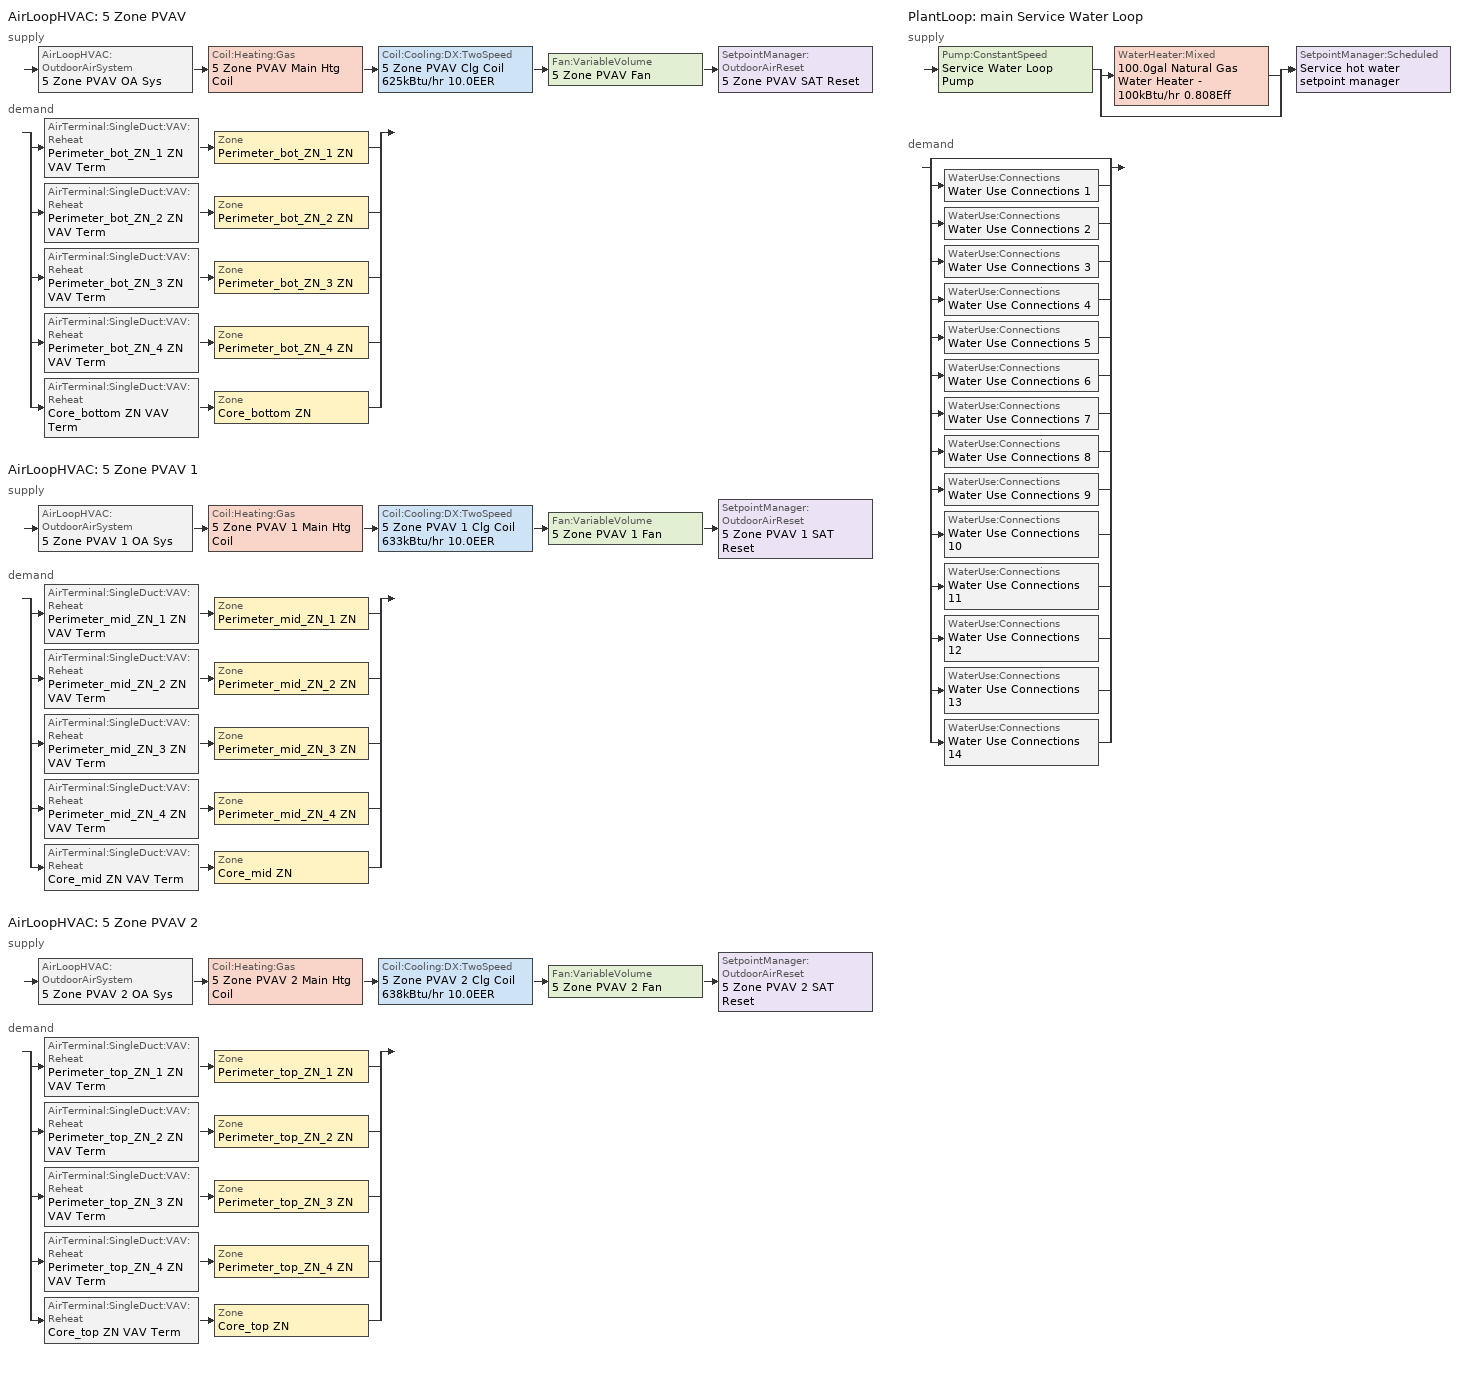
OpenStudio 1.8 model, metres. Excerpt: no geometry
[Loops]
AirLoopHVAC '5 Zone PVAV'
 supply: AirLoopHVAC:OutdoorAirSystem '5 Zone PVAV OA Sys' > Coil:Heating:Gas '5 Zone PVAV Main Htg Coil' > Coil:Cooling:DX:TwoSpeed '5 Zone PVAV Clg Coil 625kBtu/hr 10.0EER' > Fan:VariableVolume '5 Zone PVAV Fan' > SetpointManager:OutdoorAirReset '5 Zone PVAV SAT Reset'
 demand: split
  | AirTerminal:SingleDuct:VAV:Reheat 'Perimeter_bot_ZN_1 ZN VAV Term' > Zone 'Perimeter_bot_ZN_1 ZN'
  | AirTerminal:SingleDuct:VAV:Reheat 'Perimeter_bot_ZN_2 ZN VAV Term' > Zone 'Perimeter_bot_ZN_2 ZN'
  | AirTerminal:SingleDuct:VAV:Reheat 'Perimeter_bot_ZN_3 ZN VAV Term' > Zone 'Perimeter_bot_ZN_3 ZN'
  | AirTerminal:SingleDuct:VAV:Reheat 'Perimeter_bot_ZN_4 ZN VAV Term' > Zone 'Perimeter_bot_ZN_4 ZN'
  | AirTerminal:SingleDuct:VAV:Reheat 'Core_bottom ZN VAV Term' > Zone 'Core_bottom ZN'
AirLoopHVAC '5 Zone PVAV 1'
 supply: AirLoopHVAC:OutdoorAirSystem '5 Zone PVAV 1 OA Sys' > Coil:Heating:Gas '5 Zone PVAV 1 Main Htg Coil' > Coil:Cooling:DX:TwoSpeed '5 Zone PVAV 1 Clg Coil 633kBtu/hr 10.0EER' > Fan:VariableVolume '5 Zone PVAV 1 Fan' > SetpointManager:OutdoorAirReset '5 Zone PVAV 1 SAT Reset'
 demand: split
  | AirTerminal:SingleDuct:VAV:Reheat 'Perimeter_mid_ZN_1 ZN VAV Term' > Zone 'Perimeter_mid_ZN_1 ZN'
  | AirTerminal:SingleDuct:VAV:Reheat 'Perimeter_mid_ZN_2 ZN VAV Term' > Zone 'Perimeter_mid_ZN_2 ZN'
  | AirTerminal:SingleDuct:VAV:Reheat 'Perimeter_mid_ZN_3 ZN VAV Term' > Zone 'Perimeter_mid_ZN_3 ZN'
  | AirTerminal:SingleDuct:VAV:Reheat 'Perimeter_mid_ZN_4 ZN VAV Term' > Zone 'Perimeter_mid_ZN_4 ZN'
  | AirTerminal:SingleDuct:VAV:Reheat 'Core_mid ZN VAV Term' > Zone 'Core_mid ZN'
AirLoopHVAC '5 Zone PVAV 2'
 supply: AirLoopHVAC:OutdoorAirSystem '5 Zone PVAV 2 OA Sys' > Coil:Heating:Gas '5 Zone PVAV 2 Main Htg Coil' > Coil:Cooling:DX:TwoSpeed '5 Zone PVAV 2 Clg Coil 638kBtu/hr 10.0EER' > Fan:VariableVolume '5 Zone PVAV 2 Fan' > SetpointManager:OutdoorAirReset '5 Zone PVAV 2 SAT Reset'
 demand: split
  | AirTerminal:SingleDuct:VAV:Reheat 'Perimeter_top_ZN_1 ZN VAV Term' > Zone 'Perimeter_top_ZN_1 ZN'
  | AirTerminal:SingleDuct:VAV:Reheat 'Perimeter_top_ZN_2 ZN VAV Term' > Zone 'Perimeter_top_ZN_2 ZN'
  | AirTerminal:SingleDuct:VAV:Reheat 'Perimeter_top_ZN_3 ZN VAV Term' > Zone 'Perimeter_top_ZN_3 ZN'
  | AirTerminal:SingleDuct:VAV:Reheat 'Perimeter_top_ZN_4 ZN VAV Term' > Zone 'Perimeter_top_ZN_4 ZN'
  | AirTerminal:SingleDuct:VAV:Reheat 'Core_top ZN VAV Term' > Zone 'Core_top ZN'
PlantLoop 'main Service Water Loop'
 supply: Pump:ConstantSpeed 'Service Water Loop Pump' > split
  | WaterHeater:Mixed '100.0gal Natural Gas Water Heater - 100kBtu/hr 0.808Eff'
  | bypass
  join > SetpointManager:Scheduled 'Service hot water setpoint manager'
 demand: split
  | bypass
  | WaterUse:Connections 'Water Use Connections 1'
  | WaterUse:Connections 'Water Use Connections 2'
  | WaterUse:Connections 'Water Use Connections 3'
  | WaterUse:Connections 'Water Use Connections 4'
  | WaterUse:Connections 'Water Use Connections 5'
  | WaterUse:Connections 'Water Use Connections 6'
  | WaterUse:Connections 'Water Use Connections 7'
  | WaterUse:Connections 'Water Use Connections 8'
  | WaterUse:Connections 'Water Use Connections 9'
  | WaterUse:Connections 'Water Use Connections 10'
  | WaterUse:Connections 'Water Use Connections 11'
  | WaterUse:Connections 'Water Use Connections 12'
  | WaterUse:Connections 'Water Use Connections 13'
  | WaterUse:Connections 'Water Use Connections 14'
[Sizing:Zone] Zone Cooling Design Supply Air Temperature {C}=12.7778; Zone Heating Design Supply Air Temperature {C}=50; Zone Cooling Design Supply Air Humidity Ratio {kg-H2O/kg-air}=0.0085; Zone Heating Design Supply Air Humidity Ratio {kg-H2O/kg-air}=0.008; Cooling Design Air Flow Method=DesignDay; Heating Design Air Flow Method=DesignDay
Core_bottom ZN; Perimeter_bot_ZN_4 ZN; Core_mid ZN; Perimeter_top_ZN_1 ZN; Perimeter_top_ZN_3 ZN; Perimeter_mid_ZN_2 ZN; Perimeter_bot_ZN_2 ZN; Perimeter_top_ZN_4 ZN; Core_top ZN; Perimeter_mid_ZN_1 ZN; Perimeter_bot_ZN_3 ZN; Perimeter_bot_ZN_1 ZN; Perimeter_top_ZN_2 ZN; Perimeter_mid_ZN_3 ZN; Perimeter_mid_ZN_4 ZN
[Zone equipment]
Core_bottom ZN: Core_bottom ZN VAV Term
Perimeter_bot_ZN_4 ZN: Perimeter_bot_ZN_4 ZN VAV Term
Core_mid ZN: Core_mid ZN VAV Term
Perimeter_top_ZN_1 ZN: Perimeter_top_ZN_1 ZN VAV Term
Perimeter_top_ZN_3 ZN: Perimeter_top_ZN_3 ZN VAV Term
Perimeter_mid_ZN_2 ZN: Perimeter_mid_ZN_2 ZN VAV Term
Perimeter_bot_ZN_2 ZN: Perimeter_bot_ZN_2 ZN VAV Term
Perimeter_top_ZN_4 ZN: Perimeter_top_ZN_4 ZN VAV Term
Core_top ZN: Core_top ZN VAV Term
Perimeter_mid_ZN_1 ZN: Perimeter_mid_ZN_1 ZN VAV Term
Perimeter_bot_ZN_3 ZN: Perimeter_bot_ZN_3 ZN VAV Term
Perimeter_bot_ZN_1 ZN: Perimeter_bot_ZN_1 ZN VAV Term
Perimeter_top_ZN_2 ZN: Perimeter_top_ZN_2 ZN VAV Term
Perimeter_mid_ZN_3 ZN: Perimeter_mid_ZN_3 ZN VAV Term
Perimeter_mid_ZN_4 ZN: Perimeter_mid_ZN_4 ZN VAV Term
[AirLoopHVAC] Design Supply Air Flow Rate {m3/s}=AutoSize
5 Zone PVAV; 5 Zone PVAV 1; 5 Zone PVAV 2
[Sizing:System] Type of Load to Size On=Sensible; Design Outdoor Air Flow Rate {m3/s}=11.9517; Minimum System Air Flow Ratio=0.3; Preheat Design Temperature {C}=7; Preheat Design Humidity Ratio {kg-H2O/kg-Air}=0.008; Precool Design Temperature {C}=12.8; Precool Design Humidity Ratio {kg-H2O/kg-Air}=0.008; Central Cooling Design Supply Air Temperature {C}=12.8; Central Heating Design Supply Air Temperature {C}=16.7; Sizing Option=Coincident; 100% Outdoor Air in Cooling=No; 100% Outdoor Air in Heating=No; Central Cooling Design Supply Air Humidity Ratio {kg-H2O/kg-Air}=0.0085; Central Heating Design Supply Air Humidity Ratio {kg-H2O/kg-Air}=0.008; Cooling Design Air Flow Method=DesignDay; Cooling Design Air Flow Rate {m3/s}=0; Heating Design Air Flow Method=DesignDay; Heating Design Air Flow Rate {m3/s}=0; System Outdoor Air Method=ZoneSum; Zone Maximum Outdoor Air Fraction=1; Cooling Supply Air Flow Rate Per Floor Area {m3/s-m2}=0.00996765; Cooling Fraction of Autosized Cooling Supply Air Flow Rate=1; Cooling Supply Air Flow Rate Per Unit Cooling Capacity {m3/s-W}=3.94755e-05; Heating Supply Air Flow Rate Per Floor Area {m3/s-m2}=0.00996765; Heating Fraction of Autosized Heating Supply Air Flow Rate=1; Heating Fraction of Autosized Cooling Supply Air Flow Rate=1; Heating Supply Air Flow Rate Per Unit Heating Capacity {m3/s-W}=3.15882e-05; Cooling Design Capacity Method=CoolingDesignCapacity; Cooling Design Capacity {W}=autosize; Cooling Design Capacity Per Floor Area {W/m2}=234.7; Fraction of Autosized Cooling Design Capacity=1; Heating Design Capacity Method=HeatingDesignCapacity; Heating Design Capacity {W}=autosize; Heating Design Capacity Per Floor Area {W/m2}=157; Fraction of Autosized Heating Design Capacity=1; Central Cooling Capacity Control Method=OnOff
5 Zone PVAV; 5 Zone PVAV 1; 5 Zone PVAV 2
[Fan:VariableVolume] Availability Schedule=Always On Discrete; Fan Efficiency=0.6045; Pressure Rise {Pa}=1389.92; Maximum Flow Rate {m3/s}=Autosize; Fan Power Minimum Flow Rate Input Method=FixedFlowRate; Fan Power Minimum Flow Fraction=0; Fan Power Minimum Air Flow Rate {m3/s}=0; Motor Efficiency=0.93; Motor In Airstream Fraction=1; Fan Power Coefficient 1=0.0407599; Fan Power Coefficient 2=0.088045; Fan Power Coefficient 3=-0.0729261; Fan Power Coefficient 4=0.94374; Fan Power Coefficient 5=0
5 Zone PVAV Fan; 5 Zone PVAV 1 Fan; 5 Zone PVAV 2 Fan
[Coil:Cooling:DX:TwoSpeed] Availability Schedule=Always On Discrete; Rated High Speed Total Cooling Capacity {W}=Autosize; Rated High Speed Sensible Heat Ratio=Autosize; Rated High Speed COP {W/W}=3.46588; Rated High Speed Air Flow Rate {m3/s}=Autosize; Rated Low Speed Total Cooling Capacity {W}=Autosize; Rated Low Speed Sensible Heat Ratio=0.69; Rated Low Speed COP {W/W}=3.46588; Condenser Type=AirCooled; High Speed Evaporative Condenser Effectiveness=0; High Speed Evaporative Condenser Air Flow Rate {m3/s}=Autosize; High Speed Evaporative Condenser Pump Rated Power Consumption {W}=Autosize; Low Speed Evaporative Condenser Effectiveness=0; Low Speed Evaporative Condenser Air Flow Rate {m3/s}=Autosize; Low Speed Evaporative Condenser Pump Rated Power Consumption {W}=Autosize; Basin Heater Capacity {W/K}=10; Basin Heater Setpoint Temperature {C}=2
Name | Total Cooling Capacity Function of Temperature Curve | Total Cooling Capacity Function of Flow Fraction Curve | Energy Input Ratio Function of Temperature Curve | Energy Input Ratio Function of Flow Fraction Curve | Part Load Fraction Correlation Curve | Low Speed Total Cooling Capacity Function of Temperature Curve | Low Speed Energy Input Ratio Function of Temperature Curve
5 Zone PVAV Clg Coil 625kBtu/hr 10.0EER | PSZ-AC_CoolCLennoxStandard10Ton_TGA120S2B_CapFT 4 | AHU-1_CoolCStandard10Ton_CapFF 2 | PSZ-AC_CoolCStandard10Ton_EIRFT 4 | CoolCLennoxStandard10Ton_TGA120S2B_EIRFFF 2 | PSZ-AC_CoolCLennoxStandard10Ton_TGA120S2B_PLR 2 | PSZ-AC_CoolCLennoxStandard10Ton_TGA120S2B_CapFT 5 | PSZ-AC_CoolCStandard10Ton_EIRFT 5
5 Zone PVAV 1 Clg Coil 633kBtu/hr 10.0EER | PSZ-AC_CoolCLennoxStandard10Ton_TGA120S2B_CapFT | AHU-1_CoolCStandard10Ton_CapFF | PSZ-AC_CoolCStandard10Ton_EIRFT | CoolCLennoxStandard10Ton_TGA120S2B_EIRFFF | PSZ-AC_CoolCLennoxStandard10Ton_TGA120S2B_PLR | PSZ-AC_CoolCLennoxStandard10Ton_TGA120S2B_CapFT 1 | PSZ-AC_CoolCStandard10Ton_EIRFT 1
5 Zone PVAV 2 Clg Coil 638kBtu/hr 10.0EER | PSZ-AC_CoolCLennoxStandard10Ton_TGA120S2B_CapFT 2 | AHU-1_CoolCStandard10Ton_CapFF 1 | PSZ-AC_CoolCStandard10Ton_EIRFT 2 | CoolCLennoxStandard10Ton_TGA120S2B_EIRFFF 1 | PSZ-AC_CoolCLennoxStandard10Ton_TGA120S2B_PLR 1 | PSZ-AC_CoolCLennoxStandard10Ton_TGA120S2B_CapFT 3 | PSZ-AC_CoolCStandard10Ton_EIRFT 3
[Coil:Heating:Gas] Availability Schedule=Always On Discrete; Gas Burner Efficiency=0.8; Nominal Capacity {W}=AutoSize; Parasitic Electric Load {W}=0; Parasitic Gas Load {W}=0
5 Zone PVAV Main Htg Coil; 5 Zone PVAV 1 Main Htg Coil; 5 Zone PVAV 2 Main Htg Coil
[Controller:OutdoorAir] Minimum Outdoor Air Flow Rate {m3/s}=Autosize; Maximum Outdoor Air Flow Rate {m3/s}=Autosize; Economizer Control Type=DifferentialDryBulb; Economizer Control Action Type=ModulateFlow; Economizer Maximum Limit Dry-Bulb Temperature {C}=28; Economizer Maximum Limit Enthalpy {J/kg}=64000; Economizer Minimum Limit Dry-Bulb Temperature {C}=-100; Lockout Type=NoLockout; Minimum Limit Type=FixedMinimum; Minimum Outdoor Air Schedule=OfficeMedium MinOA_MotorizedDamper_Sched; High Humidity Control=No; Heat Recovery Bypass Control Type=BypassWhenWithinEconomizerLimits
Name | Controller Mechanical Ventilation
Controller Outdoor Air 1 | 5 Zone PVAV Ventilation Controller
Controller Outdoor Air 2 | 5 Zone PVAV 1 Ventilation Controller
Controller Outdoor Air 3 | 5 Zone PVAV 2 Ventilation Controller
[Controller:MechanicalVentilation] Availability Schedule=Always On Discrete; System Outdoor Air Method=ZoneSum
5 Zone PVAV Ventilation Controller; 5 Zone PVAV 1 Ventilation Controller; 5 Zone PVAV 2 Ventilation Controller
[AirLoopHVAC:OutdoorAirSystem]
Name | Controller
5 Zone PVAV OA Sys | Controller Outdoor Air 1
5 Zone PVAV 1 OA Sys | Controller Outdoor Air 2
5 Zone PVAV 2 OA Sys | Controller Outdoor Air 3
[Coil:Heating:Electric] Availability Schedule=Always On Discrete
Perimeter_bot_ZN_1 ZN Rht Coil; Perimeter_bot_ZN_2 ZN Rht Coil; Perimeter_bot_ZN_3 ZN Rht Coil; Perimeter_bot_ZN_4 ZN Rht Coil; Core_bottom ZN Rht Coil; Perimeter_mid_ZN_1 ZN Rht Coil; Perimeter_mid_ZN_2 ZN Rht Coil; Perimeter_mid_ZN_3 ZN Rht Coil; Perimeter_mid_ZN_4 ZN Rht Coil; Core_mid ZN Rht Coil; Perimeter_top_ZN_1 ZN Rht Coil; Perimeter_top_ZN_2 ZN Rht Coil; Perimeter_top_ZN_3 ZN Rht Coil; Perimeter_top_ZN_4 ZN Rht Coil; Core_top ZN Rht Coil
[AirTerminal:SingleDuct:VAV:Reheat] Availability Schedule=Always On Discrete; Maximum Air Flow Rate {m3/s}=Autocalculate; Zone Minimum Air Flow Input Method=Constant; Fixed Minimum Air Flow Rate {m3/s}=0; Maximum Hot Water or Steam Flow Rate {m3/s}=Autocalculate; Minimum Hot Water or Steam Flow Rate {m3/s}=0; Convergence Tolerance=0.001; Damper Heating Action=Reverse; Maximum Flow per Zone Floor Area During Reheat {m3/s-m2}=Autocalculate; Maximum Flow Fraction During Reheat=Autocalculate; Maximum Reheat Air Temperature {C}=35
Name | Constant Minimum Air Flow Fraction | Reheat Coil
Perimeter_bot_ZN_1 ZN VAV Term | 0.7289 | Perimeter_bot_ZN_1 ZN Rht Coil
Perimeter_bot_ZN_2 ZN VAV Term | 0.7 | Perimeter_bot_ZN_2 ZN Rht Coil
Perimeter_bot_ZN_3 ZN VAV Term | 0.7289 | Perimeter_bot_ZN_3 ZN Rht Coil
Perimeter_bot_ZN_4 ZN VAV Term | 0.7 | Perimeter_bot_ZN_4 ZN Rht Coil
Core_bottom ZN VAV Term | 0.728651 | Core_bottom ZN Rht Coil
Perimeter_mid_ZN_1 ZN VAV Term | 0.7 | Perimeter_mid_ZN_1 ZN Rht Coil
Perimeter_mid_ZN_2 ZN VAV Term | 0.7 | Perimeter_mid_ZN_2 ZN Rht Coil
Perimeter_mid_ZN_3 ZN VAV Term | 0.735868 | Perimeter_mid_ZN_3 ZN Rht Coil
Perimeter_mid_ZN_4 ZN VAV Term | 0.7 | Perimeter_mid_ZN_4 ZN Rht Coil
Core_mid ZN VAV Term | 0.735618 | Core_mid ZN Rht Coil
Perimeter_top_ZN_1 ZN VAV Term | 0.7 | Perimeter_top_ZN_1 ZN Rht Coil
Perimeter_top_ZN_2 ZN VAV Term | 0.7 | Perimeter_top_ZN_2 ZN Rht Coil
Perimeter_top_ZN_3 ZN VAV Term | 0.739487 | Perimeter_top_ZN_3 ZN Rht Coil
Perimeter_top_ZN_4 ZN VAV Term | 0.7 | Perimeter_top_ZN_4 ZN Rht Coil
Core_top ZN VAV Term | 0.739235 | Core_top ZN Rht Coil
[PlantLoop]
main Service Water Loop: Maximum Loop Temperature {C}=60; Minimum Loop Temperature {C}=10; Plant Loop Volume {m3}=Autocalculate
[Sizing:Plant]
main Service Water Loop: Loop Type=Heating; Design Loop Exit Temperature {C}=60; Loop Design Temperature Difference {deltaC}=5; Sizing Option=NonCoincident; Zone Timesteps in Averaging Window=1; Coincident Sizing Factor Mode=None
[SetpointManager:Scheduled]
Service hot water setpoint manager: Control Variable=Temperature; Schedule=Service Water Loop Temp - 140.0F
[Pump:ConstantSpeed]
Service Water Loop Pump: Rated Flow Rate {m3/s}=autosize; Rated Pump Head {Pa}=29891; Rated Power Consumption {W}=autosize; Motor Efficiency=0.3; Fraction of Motor Inefficiencies to Fluid Stream=0; Pump Control Type=Intermittent
[WaterHeater:Mixed]
100.0gal Natural Gas Water Heater - 100kBtu/hr 0.808Eff: Tank Volume {m3}=0.378541; Setpoint Temperature Schedule=Service Water Loop Temp - 140.0F; Deadband Temperature Difference {deltaC}=2; Maximum Temperature Limit {C}=82.2222; Heater Control Type=Cycle; Heater Maximum Capacity {W}=29307.1; Heater Fuel Type=NaturalGas; Heater Thermal Efficiency=0.80784; Off Cycle Parasitic Fuel Consumption Rate {W}=1277; Off Cycle Parasitic Fuel Type=NaturalGas; Off Cycle Parasitic Heat Fraction to Tank=0.8; On Cycle Parasitic Fuel Consumption Rate {W}=1277; On Cycle Parasitic Fuel Type=NaturalGas; On Cycle Parasitic Heat Fraction to Tank=0; Ambient Temperature Indicator=Schedule; Ambient Temperature Schedule=Water Heater Ambient Temp Schedule - 70F; Off Cycle Loss Coefficient to Ambient Temperature {W/K}=5.90831; On Cycle Loss Coefficient to Ambient Temperature {W/K}=5.90831; Use Side Effectiveness=1; Source Side Effectiveness=1; Use Side Design Flow Rate {m3/s}=autosize; Source Side Design Flow Rate {m3/s}=autosize; Indirect Water Heating Recovery Time {hr}=1.5
[WaterUse:Connections]
Name | Water Use Equipment Name 1
Water Use Connections 1 | Main Service Water Use 0.06gal/min
Water Use Connections 2 | Main Service Water Use 0.06gal/min 1
Water Use Connections 3 | Main Service Water Use 0.06gal/min 2
Water Use Connections 4 | Main Service Water Use 0.06gal/min 3
Water Use Connections 5 | Main Service Water Use 0.06gal/min 4
Water Use Connections 6 | Main Service Water Use 0.06gal/min 5
Water Use Connections 7 | Main Service Water Use 0.06gal/min 6
Water Use Connections 8 | Main Service Water Use 0.06gal/min 7
Water Use Connections 9 | Main Service Water Use 0.06gal/min 8
Water Use Connections 10 | Main Service Water Use 0.06gal/min 9
Water Use Connections 11 | Main Service Water Use 0.06gal/min 10
Water Use Connections 12 | Main Service Water Use 0.06gal/min 11
Water Use Connections 13 | Main Service Water Use 0.06gal/min 12
Water Use Connections 14 | Main Service Water Use 0.06gal/min 13
[WaterUse:Equipment:Definition] Peak Flow Rate {m3/s}=3.57721e-06
Name | Target Temperature Schedule
Main Service Water Use Def 0.06gal/min | Schedule Ruleset 3
Main Service Water Use Def 0.06gal/min 1 | Schedule Ruleset 4
Main Service Water Use Def 0.06gal/min 2 | Schedule Ruleset 5
Main Service Water Use Def 0.06gal/min 3 | Schedule Ruleset 6
Main Service Water Use Def 0.06gal/min 4 | Schedule Ruleset 7
Main Service Water Use Def 0.06gal/min 5 | Schedule Ruleset 8
Main Service Water Use Def 0.06gal/min 6 | Schedule Ruleset 9
Main Service Water Use Def 0.06gal/min 7 | Schedule Ruleset 10
Main Service Water Use Def 0.06gal/min 8 | Schedule Ruleset 11
Main Service Water Use Def 0.06gal/min 9 | Schedule Ruleset 12
Main Service Water Use Def 0.06gal/min 10 | Schedule Ruleset 13
Main Service Water Use Def 0.06gal/min 11 | Schedule Ruleset 14
Main Service Water Use Def 0.06gal/min 12 | Schedule Ruleset 15
Main Service Water Use Def 0.06gal/min 13 | Schedule Ruleset 16
[WaterUse:Equipment] Flow Rate Fraction Schedule=Medium Office Bldg Swh
Name | Water Use Equipment Definition
Main Service Water Use 0.06gal/min | Main Service Water Use Def 0.06gal/min
Main Service Water Use 0.06gal/min 1 | Main Service Water Use Def 0.06gal/min 1
Main Service Water Use 0.06gal/min 2 | Main Service Water Use Def 0.06gal/min 2
Main Service Water Use 0.06gal/min 3 | Main Service Water Use Def 0.06gal/min 3
Main Service Water Use 0.06gal/min 4 | Main Service Water Use Def 0.06gal/min 4
Main Service Water Use 0.06gal/min 5 | Main Service Water Use Def 0.06gal/min 5
Main Service Water Use 0.06gal/min 6 | Main Service Water Use Def 0.06gal/min 6
Main Service Water Use 0.06gal/min 7 | Main Service Water Use Def 0.06gal/min 7
Main Service Water Use 0.06gal/min 8 | Main Service Water Use Def 0.06gal/min 8
Main Service Water Use 0.06gal/min 9 | Main Service Water Use Def 0.06gal/min 9
Main Service Water Use 0.06gal/min 10 | Main Service Water Use Def 0.06gal/min 10
Main Service Water Use 0.06gal/min 11 | Main Service Water Use Def 0.06gal/min 11
Main Service Water Use 0.06gal/min 12 | Main Service Water Use Def 0.06gal/min 12
Main Service Water Use 0.06gal/min 13 | Main Service Water Use Def 0.06gal/min 13
[SetpointManager:OutdoorAirReset] Control Variable=Temperature; Setpoint at Outdoor Low Temperature {C}=15.5778; Outdoor Low Temperature {C}=10; Setpoint at Outdoor High Temperature {C}=12.8; Outdoor High Temperature {C}=21.1111
5 Zone PVAV SAT Reset; 5 Zone PVAV 1 SAT Reset; 5 Zone PVAV 2 SAT Reset
[Schedule:Ruleset]
OfficeMedium MinOA_MotorizedDamper_Sched: Default Day Schedule=OfficeMedium MinOA_MotorizedDamper_Sched Default; Summer Design Day Schedule=OfficeMedium MinOA_MotorizedDamper_Sched Summer Design Day; Winter Design Day Schedule=OfficeMedium MinOA_MotorizedDamper_Sched Winter Design Day
Service Water Loop Temp - 140.0F: Default Day Schedule=Service Water Loop Temp - 140.0F Default
Water Heater Ambient Temp Schedule - 70F: Default Day Schedule=Water Heater Ambient Temp Schedule - 70F Default
Schedule Ruleset 3: Default Day Schedule=Schedule Day 21
Medium Office Bldg Swh: Default Day Schedule=Medium Office Bldg Swh Default; Summer Design Day Schedule=Medium Office Bldg Swh Summer Design Day; Winter Design Day Schedule=Medium Office Bldg Swh Winter Design Day
Schedule Ruleset 4: Default Day Schedule=Schedule Day 24
Schedule Ruleset 5: Default Day Schedule=Schedule Day 25
Schedule Ruleset 6: Default Day Schedule=Schedule Day 26
Schedule Ruleset 7: Default Day Schedule=Schedule Day 27
Schedule Ruleset 8: Default Day Schedule=Schedule Day 28
Schedule Ruleset 9: Default Day Schedule=Schedule Day 29
Schedule Ruleset 10: Default Day Schedule=Schedule Day 30
Schedule Ruleset 11: Default Day Schedule=Schedule Day 31
Schedule Ruleset 12: Default Day Schedule=Schedule Day 32
Schedule Ruleset 13: Default Day Schedule=Schedule Day 33
Schedule Ruleset 14: Default Day Schedule=Schedule Day 34
Schedule Ruleset 15: Default Day Schedule=Schedule Day 35
Schedule Ruleset 16: Default Day Schedule=Schedule Day 36
[Schedule:Day]
OfficeMedium MinOA_MotorizedDamper_Sched Default: 24, 0, 0
OfficeMedium MinOA_MotorizedDamper_Sched Summer Design Day; OfficeMedium MinOA_MotorizedDamper_Sched Summer Design Day 1: 7, 0, 0, 22, 0, 1, 24, 0, 0
OfficeMedium MinOA_MotorizedDamper_Sched Winter Design Day; OfficeMedium MinOA_MotorizedDamper_Sched Summer Design Day 2: 7, 0, 0, 18, 0, 1, 24, 0, 0
Service Water Loop Temp - 140.0F Default; Schedule Day 21; Schedule Day 24; Schedule Day 25; Schedule Day 26; Schedule Day 27; Schedule Day 28; Schedule Day 29; Schedule Day 30; Schedule Day 31; Schedule Day 32; Schedule Day 33; Schedule Day 34; Schedule Day 35; Schedule Day 36: 24, 0, 60
Water Heater Ambient Temp Schedule - 70F Default: 24, 0, 21.1111
Medium Office Bldg Swh Default; Medium Office Bldg Swh Summer Design Day: 5, 0, 0.05, 6, 0, 0.08, 7, 0, 0.07, 8, 0, 0.19, 9, 0, 0.35, 10, 0, 0.38, 11, 0, 0.39, 12, 0, 0.47, 13, 0, 0.57, 14, 0, 0.54, 15, 0, 0.34, 16, 0, 0.33, 17, 0, 0.44, 18, 0, 0.26, 19, 0, 0.21, 20, 0, 0.15, 21, 0, 0.17, 22, 0, 0.08, 24, 0, 0.05
Medium Office Bldg Swh Summer Design Day 1: 5, 0, 0.04, 6, 0, 0.07, 11, 0, 0.04, 13, 0, 0.06, 14, 0, 0.09, 15, 0, 0.06, 21, 0, 0.04, 22, 0, 0.07, 24, 0, 0.04
Medium Office Bldg Swh Winter Design Day; Medium Office Bldg Swh Summer Design Day 2: 5, 0, 0.05, 6, 0, 0.08, 7, 0, 0.07, 8, 0, 0.11, 9, 0, 0.15, 10, 0, 0.21, 11, 0, 0.19, 12, 0, 0.23, 13, 0, 0.2, 14, 0, 0.19, 15, 0, 0.15, 16, 0, 0.13, 17, 0, 0.14, 21, 0, 0.07, 22, 0, 0.09, 24, 0, 0.05
[Schedule:Rule] Date Specification Type=DateRange; Start Month=1; Start Day=1; End Month=12; End Day=31
Name | Schedule Ruleset | Rule Order | Day Schedule | Apply Monday | Apply Tuesday | Apply Wednesday | Apply Thursday | Apply Friday | Apply Saturday | Apply Sunday
Schedule Rule 15 | OfficeMedium MinOA_MotorizedDamper_Sched | 1 | OfficeMedium MinOA_MotorizedDamper_Sched Summer Design Day 1 | Yes | Yes | Yes | Yes | Yes
Schedule Rule 16 | OfficeMedium MinOA_MotorizedDamper_Sched | 0 | OfficeMedium MinOA_MotorizedDamper_Sched Summer Design Day 2 |  |  |  |  |  | Yes
Schedule Rule 17 | Medium Office Bldg Swh | 1 | Medium Office Bldg Swh Summer Design Day 1 |  |  |  |  |  |  | Yes
Schedule Rule 18 | Medium Office Bldg Swh | 0 | Medium Office Bldg Swh Summer Design Day 2 |  |  |  |  |  | Yes
[Schedule:Constant]
Always On Discrete: Value=1
[Curve:Biquadratic] Minimum Value of x {BasedOnField A2}=17; Maximum Value of x {BasedOnField A2}=22; Minimum Value of y {BasedOnField A3}=29; Maximum Value of y {BasedOnField A3}=46
Name | Coefficient1 Constant | Coefficient2 x | Coefficient3 x**2 | Coefficient4 y | Coefficient5 y**2 | Coefficient6 x*y
PSZ-AC_CoolCLennoxStandard10Ton_TGA120S2B_CapFT; PSZ-AC_CoolCLennoxStandard10Ton_TGA120S2B_CapFT 1; PSZ-AC_CoolCLennoxStandard10Ton_TGA120S2B_CapFT 2; PSZ-AC_CoolCLennoxStandard10Ton_TGA120S2B_CapFT 3; PSZ-AC_CoolCLennoxStandard10Ton_TGA120S2B_CapFT 4; PSZ-AC_CoolCLennoxStandard10Ton_TGA120S2B_CapFT 5 | 0.42415 | 0.04426 | -0.00042 | 0.00333 | -8e-005 | -0.00021
PSZ-AC_CoolCStandard10Ton_EIRFT; PSZ-AC_CoolCStandard10Ton_EIRFT 1; PSZ-AC_CoolCStandard10Ton_EIRFT 2; PSZ-AC_CoolCStandard10Ton_EIRFT 3; PSZ-AC_CoolCStandard10Ton_EIRFT 4; PSZ-AC_CoolCStandard10Ton_EIRFT 5 | 1.23649 | -0.02431 | 0.00057 | -0.01434 | 0.00063 | -0.00038
[Curve:Quadratic]
Name | Coefficient1 Constant | Coefficient2 x | Coefficient3 x**2 | Minimum Value of x {BasedOnField A2} | Maximum Value of x {BasedOnField A2}
AHU-1_CoolCStandard10Ton_CapFF; AHU-1_CoolCStandard10Ton_CapFF 1; AHU-1_CoolCStandard10Ton_CapFF 2 | 0.77136 | 0.34053 | -0.11088 | 0.75918 | 1.13877
CoolCLennoxStandard10Ton_TGA120S2B_EIRFFF; CoolCLennoxStandard10Ton_TGA120S2B_EIRFFF 1; CoolCLennoxStandard10Ton_TGA120S2B_EIRFFF 2 | 1.2055 | -0.32953 | 0.12308 | 0.75918 | 1.13877
PSZ-AC_CoolCLennoxStandard10Ton_TGA120S2B_PLR; PSZ-AC_CoolCLennoxStandard10Ton_TGA120S2B_PLR 1; PSZ-AC_CoolCLennoxStandard10Ton_TGA120S2B_PLR 2 | 0.771 | 0.229 | 0 | 0 | 1
